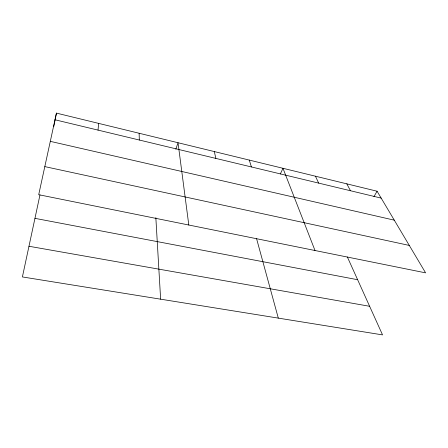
<?xml version="1.0" encoding="UTF-8"?>
<svg xmlns="http://www.w3.org/2000/svg" width="448" height="448" viewBox="0 0 448 448"><rect width="100%" height="100%" fill="white"/><g stroke="black" fill="none" stroke-linecap="round" stroke-linejoin="round"><path stroke-width="0.67" d="M98.034 130.11L98.638 123.39M53.749 126.582L56.442 113.109L377.076 191.218L425.6 272.854L38.707 194.701L56.442 113.109M39.973 194.908L22.4 276.937L382.542 334.891L347.362 256.99M175.84 149.223L178.018 142.727L188.804 225.019M280.353 173.992L282.968 168.291L315.006 250.51M373.94 196.655L377.076 191.218M28.974 246.26L369.622 306.286M34.955 218.344L357.627 279.72M44.811 166.611L409.298 245.431M50.299 141.355L394.285 220.17M54.992 119.773L381.175 198.117M346.808 183.842L350.47 190.742M315.459 176.204L318.646 183.098M249.278 160.087L251.412 166.947M256.575 238.666L278.303 318.119M214.323 151.57L215.858 158.413M155.842 217.655L160.63 299.18M139.132 133.252L139.306 140.022"/></g></svg>
